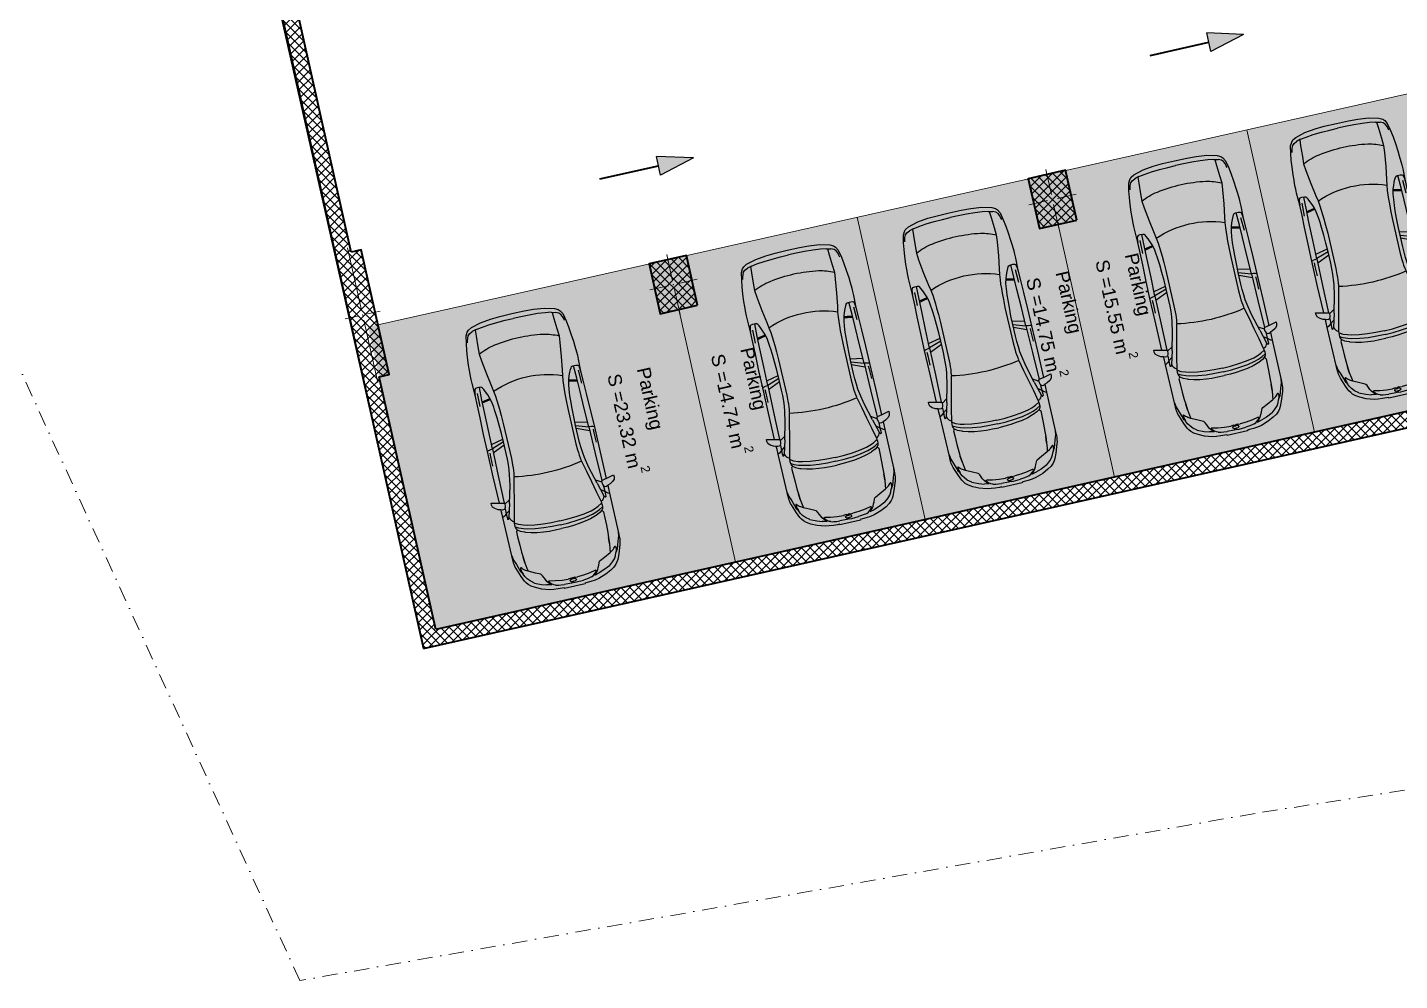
# Model space of a CAD drawing. Header units: millimetres. Extents: x -38220 to 93650, y -79022 to 35214.
# Drawn here: x 32836 to 54312, y -79022 to -64111 of the extents above; entities that cross this region are included whole.
import ezdxf

# ---------------------------------------------------------------- set-up
doc = ezdxf.new("R2010")
doc.units = ezdxf.units.MM
doc.header["$MEASUREMENT"] = 0
doc.linetypes.add('Dot & Dashed', pattern=[502.708322, 238.125, -132.291667, 0, -132.291655])
for name, color, linetype, lineweight in [('A - Fill Zone_Pen_No__1', 7, 'Continuous', 13), ('A - Muret_Pen_No__7', 7, 'Continuous', 35), ('A - Shtyllat_Pen_No__1', 7, 'Continuous', 13), ('A - Shtyllat_Pen_No__7', 7, 'Continuous', 35), ('A -Polyline_Pen_No__1', 7, 'Continuous', 13), ('A1 - Bodrumi -1_Pen_No__42', 8, 'Continuous', 25), ('Interior - Furniture _Pen_No__42', 8, 'Continuous', 25)]:
    doc.layers.add(name, color=color, linetype=linetype, lineweight=lineweight)
for name, color, linetype, lineweight, true_color in [('A - Fill Zone_Pen_No__102', 7, 'Continuous', 13, 0xcccccc), ('A - Muret_Pen_No__102', 7, 'Continuous', 13, 0xcccccc), ('A - Parcelat_Pen_No__161', 7, 'Continuous', 13, 0x6a6a6a), ('A -Polyline_Pen_No__48', 7, 'Continuous', 25, 0xa80f02), ('A -Polyline_Pen_No__8', 7, 'Continuous', 35, 0xa80f02)]:
    doc.layers.add(name, color=color, linetype=linetype, lineweight=lineweight, true_color=true_color)
for name, color, linetype in [('A - Muret', 7, 'Continuous'), ('A - Shtyllat', 7, 'Continuous'), ('A -Polyline', 7, 'Continuous'), ('A1 - Bodrumi -1', 7, 'Continuous')]:
    doc.layers.add(name, color=color, linetype=linetype)
doc.styles.add('GENERATED_STYLE_1', font='')
doc.styles.get('GENERATED_STYLE_1').set_extended_font_data('Arial', bold=True)
pattern_1 = [(45, (0, 0), (-68.94291, 68.94291), []), (135, (0, 0), (68.94291, 68.94291), [])]

# ---------------------------------------------------------------- blocks, each defined once
blk = doc.blocks.new('Slab_4', base_point=(34583, -54097))
at = {"layer": 'A1 - Bodrumi -1_Pen_No__42', "color": 8, "linetype": 'Continuous', "lineweight": 25, "flags": 128}
blk.add_lwpolyline([(34583, -54097), (39036, -73827), (63169, -68415), (58723, -48603)], close=True, dxfattribs=at)
blk = doc.blocks.new('Wall_53', base_point=(63169, -68415))
at = {"layer": 'A - Muret_Pen_No__102', "linetype": 'Continuous', "lineweight": 13, "true_color": 0xcccccc}
h = blk.add_hatch(dxfattribs=at)
h.set_pattern_fill('Concrete_Block', color=254, style=0, pattern_type=2)
h.set_pattern_definition(pattern_1)
h.paths.add_polyline_path([(63114, -68171), (39226, -73528), (39036, -73827), (63169, -68415)])
at = {"layer": 'A - Muret_Pen_No__7', "color": 7, "linetype": 'Continuous', "lineweight": 35, "flags": 128}
for points in [[(63114, -68171), (39226, -73528)], [(39036, -73827), (63169, -68415)]]:
    blk.add_lwpolyline(points, dxfattribs=at)
blk = doc.blocks.new('Wall_54', base_point=(39036, -73827))
at = {"layer": 'A - Muret_Pen_No__102', "linetype": 'Continuous', "lineweight": 13, "true_color": 0xcccccc}
h = blk.add_hatch(dxfattribs=at)
h.set_pattern_fill('Concrete_Block', color=254, style=0, pattern_type=2)
h.set_pattern_definition(pattern_1)
h.paths.add_polyline_path([(35037, -55956), (34621, -54102), (39036, -73827), (39226, -73528), (38341, -69577), (38105, -69630), (37668, -67679), (37904, -67625), (37019, -63671), (36780, -63724), (36452, -62261), (36691, -62207), (35996, -59102), (35755, -59156), (35427, -57692), (35669, -57638), (35280, -55902)])
at = {"layer": 'A - Muret_Pen_No__7', "color": 7, "linetype": 'Continuous', "lineweight": 35, "flags": 128}
for points in [[(34621, -54102), (39036, -73827)], [(35669, -57638), (35280, -55902)], [(36691, -62207), (35996, -59102)], [(37904, -67625), (37019, -63671)], [(39226, -73528), (38341, -69577)]]:
    blk.add_lwpolyline(points, dxfattribs=at)
blk = doc.blocks.new('Column_145', base_point=(38082, -68611))
at = {"layer": 'A - Shtyllat', "linetype": 'Continuous', "lineweight": 0, "true_color": 0x000000}
h = blk.add_hatch(dxfattribs=at)
h.set_pattern_fill('Concrete_Block', color=18, style=0, pattern_type=2)
h.set_pattern_definition(pattern_1)
h.paths.add_polyline_path([(37904, -67625), (37668, -67679), (38105, -69630), (38341, -69577)])
h = blk.add_hatch(dxfattribs=at)
h.set_pattern_fill('Concrete_Block', color=18, style=0, pattern_type=2)
h.set_pattern_definition(pattern_1)
h.paths.add_polyline_path([(37904, -67625), (38341, -69577), (38496, -69543), (38058, -67591)])
at = {"layer": 'A - Shtyllat_Pen_No__1', "color": 7, "linetype": 'Continuous', "lineweight": 13}
for p, q in [((38064, -68533), (37845, -67557)), ((38004, -68628), (37808, -68672)), ((38099, -68689), (38318, -69664)), ((38160, -68593), (38355, -68549))]:
    blk.add_line(p, q, dxfattribs=at)
blk.add_point((38082, -68611), dxfattribs=at)
at = {"layer": 'A - Shtyllat_Pen_No__7', "color": 7, "linetype": 'Continuous', "lineweight": 35, "flags": 128}
blk.add_lwpolyline([(38341, -69577), (38496, -69543), (38058, -67591), (37904, -67625)], dxfattribs=at)
blk = doc.blocks.new('Column_152', base_point=(48880, -66802))
at = {"layer": 'A - Shtyllat', "linetype": 'Continuous', "lineweight": 0, "true_color": 0x000000}
h = blk.add_hatch(dxfattribs=at)
h.set_pattern_fill('Concrete_Block', color=18, style=0, pattern_type=2)
h.set_pattern_definition(pattern_1)
h.paths.add_polyline_path([(49260, -67127), (49085, -66346), (48499, -66478), (48674, -67258)])
at = {"layer": 'A - Shtyllat_Pen_No__1', "color": 7, "linetype": 'Continuous', "lineweight": 13}
for p, q in [((48862, -66724), (48774, -66334)), ((48958, -66785), (49250, -66719)), ((48801, -66820), (48509, -66886)), ((48897, -66880), (48985, -67271))]:
    blk.add_line(p, q, dxfattribs=at)
blk.add_point((48880, -66802), dxfattribs=at)
at = {"layer": 'A - Shtyllat_Pen_No__7', "color": 7, "linetype": 'Continuous', "lineweight": 35, "flags": 128}
blk.add_lwpolyline([(49260, -67127), (49085, -66346), (48499, -66478), (48674, -67258)], close=True, dxfattribs=at)
blk = doc.blocks.new('Column_153', base_point=(42946, -68134))
at = {"layer": 'A - Shtyllat', "linetype": 'Continuous', "lineweight": 0, "true_color": 0x000000}
h = blk.add_hatch(dxfattribs=at)
h.set_pattern_fill('Concrete_Block', color=18, style=0, pattern_type=2)
h.set_pattern_definition(pattern_1)
h.paths.add_polyline_path([(43326, -68458), (43151, -67678), (42566, -67809), (42741, -68590)])
at = {"layer": 'A - Shtyllat_Pen_No__1', "color": 7, "linetype": 'Continuous', "lineweight": 13}
for p, q in [((42929, -68056), (42841, -67665)), ((43024, -68116), (43317, -68051)), ((42868, -68151), (42575, -68217)), ((42964, -68212), (43051, -68602))]:
    blk.add_line(p, q, dxfattribs=at)
blk.add_point((42946, -68134), dxfattribs=at)
at = {"layer": 'A - Shtyllat_Pen_No__7', "color": 7, "linetype": 'Continuous', "lineweight": 35, "flags": 128}
blk.add_lwpolyline([(43326, -68458), (43151, -67678), (42566, -67809), (42741, -68590)], close=True, dxfattribs=at)
blk = doc.blocks.new('Car 05 22')
at = {"layer": 'Interior - Furniture _Pen_No__42', "color": 8, "linetype": 'Continuous', "lineweight": 25}
for p, q in [((1536, 860), (1130, 859)), ((1958, 858), (1536, 860)), ((1961, 983), (1929, 983)), ((1929, 983), (1958, 858)), ((1997, 975), (1961, 983)), ((2027, 945), (1997, 975)), ((2055, 898), (2027, 945)), ((2068, 858), (2055, 898)), ((-815, 668), (-855, 511)), ((-785, 722), (-815, 668)), ((-758, 747), (-785, 722)), ((-768, 602), (-751, 670)), ((-706, 776), (-758, 747)), ((-729, 716), (-751, 670)), ((-701, 743), (-729, 716)), ((-585, 801), (-706, 776)), ((-665, 761), (-701, 743)), ((-627, 772), (-665, 761)), ((-595, 778), (-627, 772)), ((-483, 817), (-585, 801)), ((-372, 830), (-483, 817)), ((-252, 841), (-372, 830)), ((-168, 845), (-252, 841)), ((-78, 851), (-168, 845)), ((-24, 852), (-78, 851)), ((40, 852), (-24, 852)), ((231, 846), (40, 852)), ((125, 791), (129, 820)), ((126, 744), (125, 791)), ((327, 762), (125, 756)), ((132, 723), (126, 744)), ((129, 820), (139, 832)), ((147, 711), (132, 723)), ((139, 832), (165, 840)), ((171, 697), (147, 711)), ((165, 840), (195, 844)), ((213, 677), (171, 697)), ((195, 844), (231, 846)), ((211, 809), (418, 816)), ((266, 655), (213, 677)), ((400, 848), (231, 846)), ((319, 636), (266, 655)), ((522, 765), (327, 762)), ((339, 683), (330, 634)), ((355, 762), (339, 683)), ((357, 683), (347, 629)), ((373, 763), (357, 683)), ((591, 852), (400, 848)), ((814, 769), (522, 765)), ((857, 856), (591, 852)), ((1109, 774), (814, 769)), ((1130, 859), (857, 856)), ((1036, 773), (997, 579)), ((1042, 578), (1108, 774)), ((1173, 775), (1090, 578)), ((1115, 809), (1109, 774)), ((1109, 774), (1538, 780)), ((1120, 833), (1115, 809)), ((1121, 838), (1120, 836)), ((1120, 836), (1120, 833)), ((1130, 859), (1121, 838)), ((1163, 830), (1220, 829)), ((1220, 829), (1370, 831)), ((1538, 780), (1975, 786)), ((2000, 702), (1730, 634)), ((1939, 686), (1996, 777)), ((1953, 621), (2122, 660)), ((1958, 858), (1977, 777)), ((1977, 777), (2020, 777)), ((2000, 702), (2214, 763)), ((2020, 777), (2044, 783)), ((2044, 783), (2063, 792)), ((2063, 792), (2070, 800)), ((2069, 788), (2065, 794)), ((2120, 857), (2068, 858)), ((2075, 836), (2068, 858)), ((2069, 788), (2148, 790)), ((2070, 800), (2075, 809)), ((2075, 809), (2075, 836)), ((2107, 732), (2148, 790)), ((2193, 856), (2120, 857)), ((2122, 660), (2294, 698)), ((2148, 790), (2167, 814)), ((2148, 790), (2206, 792)), ((2167, 814), (2182, 834)), ((2182, 834), (2193, 856)), ((2808, 853), (2193, 856)), ((2206, 792), (2227, 791)), ((2227, 770), (2214, 763)), ((2214, 763), (2238, 752)), ((2227, 791), (2233, 790)), ((2234, 774), (2227, 770)), ((2233, 790), (2238, 787)), ((2238, 777), (2234, 774)), ((2241, 784), (2238, 787)), ((2238, 777), (2241, 781)), ((2238, 752), (2259, 740)), ((2241, 781), (2241, 784)), ((2259, 740), (2269, 731)), ((2269, 731), (2279, 722)), ((2279, 722), (2294, 698)), ((2294, 698), (2317, 701)), ((2294, 698), (2294, 698)), ((2317, 701), (2346, 703)), ((2355, 640), (2317, 701)), ((2346, 703), (2379, 702)), ((2410, 649), (2379, 702)), ((2379, 702), (2411, 694)), ((2436, 583), (2410, 649)), ((2411, 694), (2411, 694)), ((2429, 682), (2411, 694)), ((2429, 682), (2457, 700)), ((2429, 682), (2429, 682)), ((2429, 682), (2457, 640)), ((2457, 700), (2535, 698)), ((2535, 698), (2535, 698)), ((2535, 698), (2673, 696)), ((2673, 696), (2787, 691)), ((2787, 691), (2868, 687)), ((2856, 853), (2808, 853)), ((2808, 853), (2877, 843)), ((2891, 853), (2856, 853)), ((2868, 687), (2960, 679)), ((2960, 679), (2868, 687)), ((2877, 843), (2954, 814)), ((2923, 852), (2891, 853)), ((2904, 833), (2905, 833)), ((2945, 849), (2923, 852)), ((2990, 840), (2945, 849)), ((2954, 814), (3076, 775)), ((2960, 679), (3047, 666)), ((3014, 833), (2990, 840)), ((3154, 783), (3014, 833)), ((3022, 758), (3024, 762)), ((3024, 754), (3022, 758)), ((3024, 762), (3035, 765)), ((3038, 743), (3024, 754)), ((3035, 765), (3047, 764)), ((3051, 731), (3038, 743)), ((3047, 764), (3061, 763)), ((3047, 666), (3100, 657)), ((3065, 715), (3051, 731)), ((3061, 763), (3090, 757)), ((3077, 698), (3065, 715)), ((3100, 763), (3076, 775)), ((3100, 657), (3077, 698)), ((3090, 757), (3108, 751)), ((3114, 753), (3100, 763)), ((3153, 554), (3100, 657)), ((3108, 751), (3123, 746)), ((3123, 746), (3114, 753)), ((3170, 727), (3123, 746)), ((3236, 748), (3154, 783)), ((3212, 701), (3170, 727)), ((3254, 663), (3212, 701)), ((3269, 728), (3236, 748)), ((3302, 603), (3254, 663)), ((3299, 706), (3269, 728)), ((3337, 663), (3299, 706)), ((3374, 604), (3337, 663)), ((-855, 511), (-875, 345)), ((-783, 510), (-795, 391)), ((-768, 602), (-783, 510)), ((-764, 617), (-666, 624)), ((-666, 624), (-501, 634)), ((-501, 634), (-383, 642)), ((-383, 642), (-274, 631)), ((-274, 631), (-56, 601)), ((-56, 601), (146, 567)), ((146, 567), (233, 552)), ((233, 552), (315, 541)), ((315, 541), (384, 535)), ((393, 618), (319, 636)), ((384, 535), (454, 530)), ((475, 607), (393, 618)), ((454, 530), (526, 526)), ((521, 602), (475, 607)), ((570, 597), (521, 602)), ((526, 526), (628, 522)), ((653, 591), (570, 597)), ((628, 522), (757, 518)), ((773, 585), (653, 591)), ((757, 518), (1323, 518)), ((907, 580), (773, 585)), ((1042, 578), (907, 580)), ((1228, 578), (1042, 578)), ((1316, 580), (1228, 578)), ((1403, 584), (1316, 580)), ((1323, 518), (1420, 522)), ((1484, 590), (1403, 584)), ((1420, 522), (1467, 524)), ((1467, 524), (1511, 528)), ((1562, 601), (1484, 590)), ((1511, 528), (1554, 533)), ((1554, 533), (1597, 541)), ((1730, 634), (1562, 601)), ((1597, 541), (1597, 541)), ((1611, 544), (1780, 582)), ((1780, 582), (1953, 621)), ((2380, 575), (2355, 640)), ((2397, 514), (2380, 575)), ((2419, 396), (2397, 514)), ((2454, 522), (2436, 583)), ((2478, 401), (2454, 522)), ((2457, 640), (2487, 574)), ((2487, 574), (2492, 562)), ((2492, 562), (2518, 477)), ((2518, 477), (2538, 384)), ((3190, 476), (3153, 554)), ((3199, 467), (3190, 476)), ((3221, 454), (3199, 467)), ((3256, 439), (3221, 454)), ((3288, 425), (3256, 439)), ((3302, 603), (3346, 501)), ((3346, 501), (3374, 420)), ((3418, 513), (3374, 604)), ((3457, 393), (3418, 513)), ((-875, 345), (-883, 195)), ((-802, 259), (-807, 125)), ((-795, 391), (-802, 259)), ((2434, 266), (2419, 396)), ((2442, 132), (2434, 266)), ((2494, 269), (2478, 401)), ((2503, 133), (2494, 269)), ((2538, 384), (2551, 286)), ((2551, 286), (2560, 194)), ((3319, 408), (3288, 425)), ((3353, 384), (3319, 408)), ((3325, 377), (3321, 370)), ((3321, 370), (3321, 362)), ((3321, 362), (3338, 277)), ((3328, 380), (3325, 377)), ((3338, 379), (3328, 380)), ((3364, 358), (3338, 379)), ((3338, 277), (3352, 173)), ((3377, 360), (3353, 384)), ((3397, 316), (3364, 358)), ((3391, 344), (3374, 420)), ((3391, 344), (3377, 360)), ((3408, 289), (3397, 316)), ((3408, 289), (3414, 267)), ((3414, 267), (3418, 243)), ((3418, 243), (3424, 201)), ((3468, 331), (3457, 393)), ((3474, 264), (3468, 331)), ((3478, 200), (3474, 264)), ((-883, 195), (-885, 0)), ((-885, 0), (-883, -195)), ((-807, 125), (-808, 0)), ((-807, -125), (-808, 0)), ((2444, 0), (2442, 132)), ((2444, 0), (2442, -132)), ((2506, 0), (2503, 133)), ((2560, 194), (2564, 101)), ((2564, 101), (2566, 0)), ((2564, -101), (2566, 0)), ((3352, 173), (3358, 76)), ((3354, 28), (3358, 76)), ((3354, 28), (3354, -1)), ((3354, -28), (3354, 1)), ((3371, 12), (3370, -1)), ((3371, -12), (3370, 1)), ((3372, 24), (3371, 12)), ((3376, 39), (3372, 24)), ((3382, 47), (3376, 39)), ((3386, 48), (3382, 47)), ((3386, 48), (3394, 48)), ((3399, 47), (3394, 48)), ((3404, 39), (3399, 47)), ((3404, 39), (3408, 24)), ((3408, 24), (3410, 8)), ((3410, 8), (3410, 0)), ((3424, 201), (3428, 152)), ((3432, 40), (3428, 152)), ((3432, 57), (3432, 57)), ((3432, 0), (3432, 40)), ((3432, 0), (3432, -40)), ((3479, 165), (3478, 200)), ((3490, 165), (3479, 165)), ((3490, -165), (3490, 165)), ((-883, -195), (-875, -345)), ((-802, -259), (-807, -125)), ((2442, -132), (2434, -266)), ((2503, -133), (2494, -269)), ((2506, 0), (2503, -133)), ((2551, -286), (2560, -194)), ((2560, -194), (2564, -101)), ((3338, -277), (3352, -173)), ((3352, -173), (3358, -76)), ((3354, -28), (3358, -76)), ((3372, -24), (3371, -12)), ((3376, -39), (3372, -24)), ((3382, -47), (3376, -39)), ((3386, -48), (3382, -47)), ((3386, -48), (3394, -48)), ((3399, -47), (3394, -48)), ((3404, -39), (3399, -47)), ((3404, -39), (3408, -24)), ((3408, -24), (3410, -8)), ((3410, -8), (3410, 0)), ((3418, -243), (3424, -201)), ((3424, -201), (3428, -152)), ((3432, -40), (3428, -152)), ((3432, -57), (3432, -57)), ((3474, -264), (3478, -200)), ((3478, -200), (3479, -165)), ((3479, -165), (3490, -165)), ((-875, -345), (-855, -511)), ((-795, -391), (-802, -259)), ((-783, -510), (-795, -391)), ((2419, -396), (2397, -514)), ((2434, -266), (2419, -396)), ((2478, -401), (2454, -522)), ((2494, -269), (2478, -401)), ((2518, -477), (2538, -384)), ((2538, -384), (2551, -286)), ((3288, -425), (3256, -439)), ((3319, -408), (3288, -425)), ((3353, -384), (3319, -408)), ((3321, -362), (3338, -277)), ((3321, -370), (3321, -362)), ((3325, -377), (3321, -370)), ((3328, -380), (3325, -377)), ((3338, -379), (3328, -380)), ((3364, -358), (3338, -379)), ((3346, -501), (3374, -420)), ((3377, -360), (3353, -384)), ((3397, -316), (3364, -358)), ((3391, -344), (3374, -420)), ((3391, -344), (3377, -360)), ((3408, -289), (3397, -316)), ((3408, -289), (3414, -267)), ((3414, -267), (3418, -243)), ((3418, -513), (3457, -393)), ((3457, -393), (3468, -331)), ((3468, -331), (3474, -264)), ((-855, -511), (-815, -668)), ((-768, -602), (-783, -510)), ((-768, -602), (-751, -670)), ((-764, -617), (-666, -624)), ((-666, -624), (-501, -634)), ((-501, -634), (-383, -642)), ((-383, -642), (-274, -631)), ((-274, -631), (-56, -601)), ((-56, -601), (146, -567)), ((146, -567), (233, -552)), ((233, -552), (315, -541)), ((319, -636), (266, -655)), ((315, -541), (384, -535)), ((393, -618), (319, -636)), ((339, -683), (330, -634)), ((357, -683), (347, -629)), ((384, -535), (454, -530)), ((475, -607), (393, -618)), ((454, -530), (526, -526)), ((521, -602), (475, -607)), ((570, -597), (521, -602)), ((526, -526), (628, -522)), ((653, -591), (570, -597)), ((628, -522), (757, -518)), ((773, -585), (653, -591)), ((757, -518), (1323, -518)), ((907, -580), (773, -585)), ((1042, -578), (907, -580)), ((1036, -773), (997, -579)), ((1042, -578), (1108, -774)), ((1228, -578), (1042, -578)), ((1173, -775), (1090, -578)), ((1316, -580), (1228, -578)), ((1403, -584), (1316, -580)), ((1323, -518), (1420, -522)), ((1484, -590), (1403, -584)), ((1420, -522), (1467, -524)), ((1467, -524), (1511, -528)), ((1562, -601), (1484, -590)), ((1511, -528), (1554, -533)), ((1554, -533), (1597, -541)), ((1730, -634), (1562, -601)), ((1597, -541), (1597, -541)), ((1611, -544), (1780, -582)), ((2000, -702), (1730, -634)), ((1780, -582), (1953, -621)), ((1953, -621), (2122, -660)), ((2355, -640), (2317, -701)), ((2380, -575), (2355, -640)), ((2397, -514), (2380, -575)), ((2436, -583), (2410, -649)), ((2429, -682), (2457, -640)), ((2454, -522), (2436, -583)), ((2457, -640), (2487, -574)), ((2487, -574), (2492, -562)), ((2492, -562), (2518, -477)), ((3153, -554), (3100, -657)), ((3190, -476), (3153, -554)), ((3199, -467), (3190, -476)), ((3221, -454), (3199, -467)), ((3256, -439), (3221, -454)), ((3302, -603), (3254, -663)), ((3302, -603), (3346, -501)), ((3337, -663), (3374, -604)), ((3374, -604), (3418, -513)), ((-815, -668), (-785, -722)), ((-785, -722), (-758, -747)), ((-758, -747), (-706, -776)), ((-729, -716), (-751, -670)), ((-701, -743), (-729, -716)), ((-706, -776), (-585, -801)), ((-665, -761), (-701, -743)), ((-627, -772), (-665, -761)), ((-595, -778), (-627, -772)), ((-585, -801), (-483, -817)), ((-483, -817), (-372, -830)), ((-372, -830), (-252, -841)), ((-252, -841), (-168, -845)), ((-168, -845), (-78, -851)), ((-78, -851), (-24, -852)), ((-24, -852), (40, -852)), ((40, -852), (231, -846)), ((126, -744), (125, -791)), ((327, -762), (125, -756)), ((125, -791), (129, -820)), ((132, -723), (126, -744)), ((129, -820), (139, -832)), ((147, -711), (132, -723)), ((139, -832), (165, -840)), ((171, -697), (147, -711)), ((165, -840), (195, -844)), ((213, -677), (171, -697)), ((195, -844), (231, -846)), ((211, -809), (418, -816)), ((266, -655), (213, -677)), ((231, -846), (400, -848)), ((522, -765), (327, -762)), ((355, -762), (339, -683)), ((373, -763), (357, -683)), ((400, -848), (591, -852)), ((814, -769), (522, -765)), ((591, -852), (857, -856)), ((1109, -774), (814, -769)), ((857, -856), (1130, -859)), ((1109, -774), (1538, -780)), ((1115, -809), (1109, -774)), ((1120, -833), (1115, -809)), ((1120, -836), (1120, -833)), ((1121, -838), (1120, -836)), ((1130, -859), (1121, -838)), ((1130, -859), (1536, -860)), ((1163, -830), (1220, -829)), ((1220, -829), (1370, -831)), ((1536, -860), (1958, -858)), ((1538, -780), (1975, -786)), ((1958, -858), (1929, -983)), ((1939, -686), (1996, -777)), ((1958, -858), (1977, -777)), ((1977, -777), (2020, -777)), ((2000, -702), (2214, -763)), ((2020, -777), (2044, -783)), ((2044, -783), (2063, -792)), ((2055, -898), (2068, -858)), ((2063, -792), (2070, -800)), ((2069, -788), (2065, -794)), ((2075, -836), (2068, -858)), ((2068, -858), (2120, -857)), ((2069, -788), (2148, -790)), ((2070, -800), (2075, -809)), ((2075, -809), (2075, -836)), ((2107, -732), (2148, -790)), ((2120, -857), (2193, -856)), ((2122, -660), (2294, -698)), ((2148, -790), (2167, -814)), ((2148, -790), (2206, -792)), ((2167, -814), (2182, -834)), ((2182, -834), (2193, -856)), ((2193, -856), (2808, -853)), ((2206, -792), (2227, -791)), ((2214, -763), (2238, -752)), ((2227, -770), (2214, -763)), ((2234, -774), (2227, -770)), ((2227, -791), (2233, -790)), ((2233, -790), (2238, -787)), ((2238, -777), (2234, -774)), ((2238, -752), (2259, -740)), ((2238, -777), (2241, -781)), ((2241, -784), (2238, -787)), ((2241, -781), (2241, -784)), ((2259, -740), (2269, -731)), ((2269, -731), (2279, -722)), ((2279, -722), (2294, -698)), ((2294, -698), (2317, -701)), ((2294, -698), (2294, -698)), ((2317, -701), (2346, -703)), ((2346, -703), (2379, -702)), ((2410, -649), (2379, -702)), ((2379, -702), (2411, -694)), ((2429, -682), (2411, -694)), ((2411, -694), (2411, -694)), ((2429, -682), (2429, -682)), ((2429, -682), (2457, -700)), ((2457, -700), (2535, -698)), ((2535, -698), (2673, -696)), ((2535, -698), (2535, -698)), ((2673, -696), (2787, -691)), ((2787, -691), (2868, -687)), ((2808, -853), (2877, -843)), ((2808, -853), (2856, -853)), ((2856, -853), (2891, -853)), ((2868, -687), (2960, -679)), ((2960, -679), (2868, -687)), ((2877, -843), (2954, -814)), ((2891, -853), (2923, -852)), ((2923, -852), (2945, -849)), ((2945, -849), (2990, -840)), ((2954, -814), (3076, -775)), ((2960, -679), (3047, -666)), ((2990, -840), (3014, -833)), ((3014, -833), (3154, -783)), ((3024, -754), (3022, -758)), ((3022, -758), (3024, -762)), ((3038, -743), (3024, -754)), ((3024, -762), (3035, -765)), ((3035, -765), (3047, -764)), ((3051, -731), (3038, -743)), ((3047, -666), (3100, -657)), ((3047, -764), (3061, -763)), ((3065, -715), (3051, -731)), ((3061, -763), (3090, -757)), ((3077, -698), (3065, -715)), ((3100, -763), (3076, -775)), ((3100, -657), (3077, -698)), ((3090, -757), (3108, -751)), ((3114, -753), (3100, -763)), ((3108, -751), (3123, -746)), ((3123, -746), (3114, -753)), ((3170, -727), (3123, -746)), ((3154, -783), (3236, -748)), ((3212, -701), (3170, -727)), ((3254, -663), (3212, -701)), ((3236, -748), (3269, -728)), ((3269, -728), (3299, -706)), ((3299, -706), (3337, -663)), ((1929, -983), (1961, -983)), ((1961, -983), (1997, -975)), ((1997, -975), (2027, -945)), ((2027, -945), (2055, -898))]:
    blk.add_line(p, q, dxfattribs=at)
for centre, radius, start, end in [((493, 218), 973, 154.1545, 170.9117), ((1650, 0), 1520, 158.6992, 201.3008), ((-1245, 0), 2907, 349.2142, 10.7858), ((1856, -2), 2354, 170.8804, 189.9223), ((493, -218), 973, 191.2305, 205.8455)]:
    blk.add_arc(centre, radius, start, end, dxfattribs=at)
blk = doc.blocks.new('Polyline_43', base_point=(41797, -66481))
at = {"layer": 'A -Polyline_Pen_No__48', "linetype": 'Continuous', "lineweight": 25, "true_color": 0xa80f02}
blk.add_hatch(color=14, dxfattribs=at).paths.add_polyline_path([(43260, -66153), (42681, -66129), (42747, -66421)])
at = {"layer": 'A -Polyline_Pen_No__48', "color": 14, "linetype": 'Continuous', "lineweight": 25, "true_color": 0xa80f02}
for p, q in [((43260, -66153), (42681, -66129)), ((42747, -66421), (42681, -66129)), ((43260, -66153), (42747, -66421))]:
    blk.add_line(p, q, dxfattribs=at)
at = {"layer": 'A -Polyline_Pen_No__8', "color": 14, "linetype": 'Continuous', "lineweight": 35, "true_color": 0xa80f02, "flags": 128}
blk.add_lwpolyline([(41797, -66481), (42714, -66275)], dxfattribs=at)
blk = doc.blocks.new('Polyline_45', base_point=(50408, -64549))
at = {"layer": 'A -Polyline_Pen_No__48', "linetype": 'Continuous', "lineweight": 25, "true_color": 0xa80f02}
blk.add_hatch(color=14, dxfattribs=at).paths.add_polyline_path([(51872, -64220), (51293, -64196), (51359, -64489)])
at = {"layer": 'A -Polyline_Pen_No__48', "color": 14, "linetype": 'Continuous', "lineweight": 25, "true_color": 0xa80f02}
for p, q in [((51872, -64220), (51293, -64196)), ((51359, -64489), (51293, -64196)), ((51872, -64220), (51359, -64489))]:
    blk.add_line(p, q, dxfattribs=at)
at = {"layer": 'A -Polyline_Pen_No__8', "color": 14, "linetype": 'Continuous', "lineweight": 35, "true_color": 0xa80f02, "flags": 128}
blk.add_lwpolyline([(50408, -64549), (51326, -64343)], dxfattribs=at)

msp = doc.modelspace()

# ---------------------------------------------------------------- hatches: boundary and pattern name
at = {"layer": 'A - Fill Zone_Pen_No__102', "linetype": 'Continuous', "lineweight": 0, "true_color": 0xf2f2f2}
for points in [[(51920, -65710), (55048, -65008), (56109, -69742), (52982, -70443)], [(48792, -66412), (51920, -65710), (52982, -70443), (49853, -71145)], [(45825, -67078), (48792, -66412), (49853, -71145), (46886, -71810)], [(42858, -67744), (45825, -67078), (46886, -71810), (43920, -72475)], [(42858, -67744), (43920, -72475), (39226, -73528), (38166, -68796)]]:
    msp.add_hatch(color=7, dxfattribs=at).paths.add_polyline_path(points)

# ---------------------------------------------------------------- linework, layer by layer
at = {"layer": 'A - Parcelat_Pen_No__161', "color": 251, "linetype": 'Dot & Dashed', "lineweight": 13, "true_color": 0x6a6a6a}
for points in [[(37098, -79022), (30383, -64360)], [(66809, -74107), (52051, -76408)], [(52051, -76408), (37098, -79022)]]:
    msp.add_lwpolyline(points, dxfattribs=at)
at = {"layer": 'A -Polyline_Pen_No__1', "color": 7, "linetype": 'Continuous', "lineweight": 13}
msp.add_lwpolyline([(38321, -68762), (75577, -60401, 0.414214), (75729, -60162), (68853, -29521)], format="xyb", dxfattribs=at)
for points in [[(51920, -65710), (52982, -70443)], [(45825, -67078), (46886, -71810)], [(48967, -67193), (49853, -71145)], [(43034, -68524), (43920, -72475)]]:
    msp.add_lwpolyline(points, dxfattribs=at)

# ---------------------------------------------------------------- block references
at = {"layer": 'A - Muret', "color": 7, "lineweight": 35}
for name, p in [('Wall_54', (39036, -73827)), ('Wall_53', (63169, -68415))]:
    msp.add_blockref(name, p, dxfattribs=at)
at = {"layer": 'A - Shtyllat', "color": 7, "lineweight": 35}
for name, p in [('Column_152', (48880, -66802)), ('Column_145', (38082, -68611)), ('Column_153', (42946, -68134))]:
    msp.add_blockref(name, p, dxfattribs=at)
at = {"layer": 'A -Polyline', "color": 14, "linetype": 'Continuous', "lineweight": 35, "true_color": 0xa80f02}
for name, p in [('Polyline_45', (50408, -64549)), ('Polyline_43', (41797, -66481))]:
    msp.add_blockref(name, p, dxfattribs=at)
at = {"layer": 'A1 - Bodrumi -1', "color": 8, "linetype": 'Continuous', "lineweight": 25}
msp.add_blockref('Slab_4', (34583, -54097), dxfattribs=at)
at = {"layer": 'Interior - Furniture _Pen_No__42', "color": 8, "linetype": 'Continuous', "lineweight": 25, "xscale": -1, "zscale": 1000, "rotation": 102.9920884327157}
for p in [(53522, -66474), (50989, -67058), (47461, -67872), (44927, -68457), (40618, -69451)]:
    msp.add_blockref('Car 05 22', p, dxfattribs=at)

# ---------------------------------------------------------------- texts
at = {"layer": 'A - Fill Zone_Pen_No__1', "color": 7, "lineweight": 13, "char_height": 210, "attachment_point": 7, "style": 'GENERATED_STYLE_1'}
for s, insert, rotation in [('{\\fArial|b0|i0|c0|p34;Parking ^MS =15.55 m{\\H0.66x;\\S2^  ;}}', (49546, -67771), 282.6416), ('{\\fArial|b0|i0|c0|p34;Parking ^MS =14.75 m{\\H0.66x;\\S2^  ;}}', (48462, -68051), 282.6403), ('{\\fArial|b0|i0|c0|p34;Parking ^MS =14.74 m{\\H0.66x;\\S2^  ;}}', (43528, -69246), 282.6403), ('{\\fArial|b0|i0|c0|p34;Parking ^MS =23.32 m{\\H0.66x;\\S2^  ;}}', (41908, -69557), 282.6479)]:
    msp.add_mtext(s, dxfattribs=dict(at, insert=insert, rotation=rotation))

doc.saveas('drawing.dxf')
